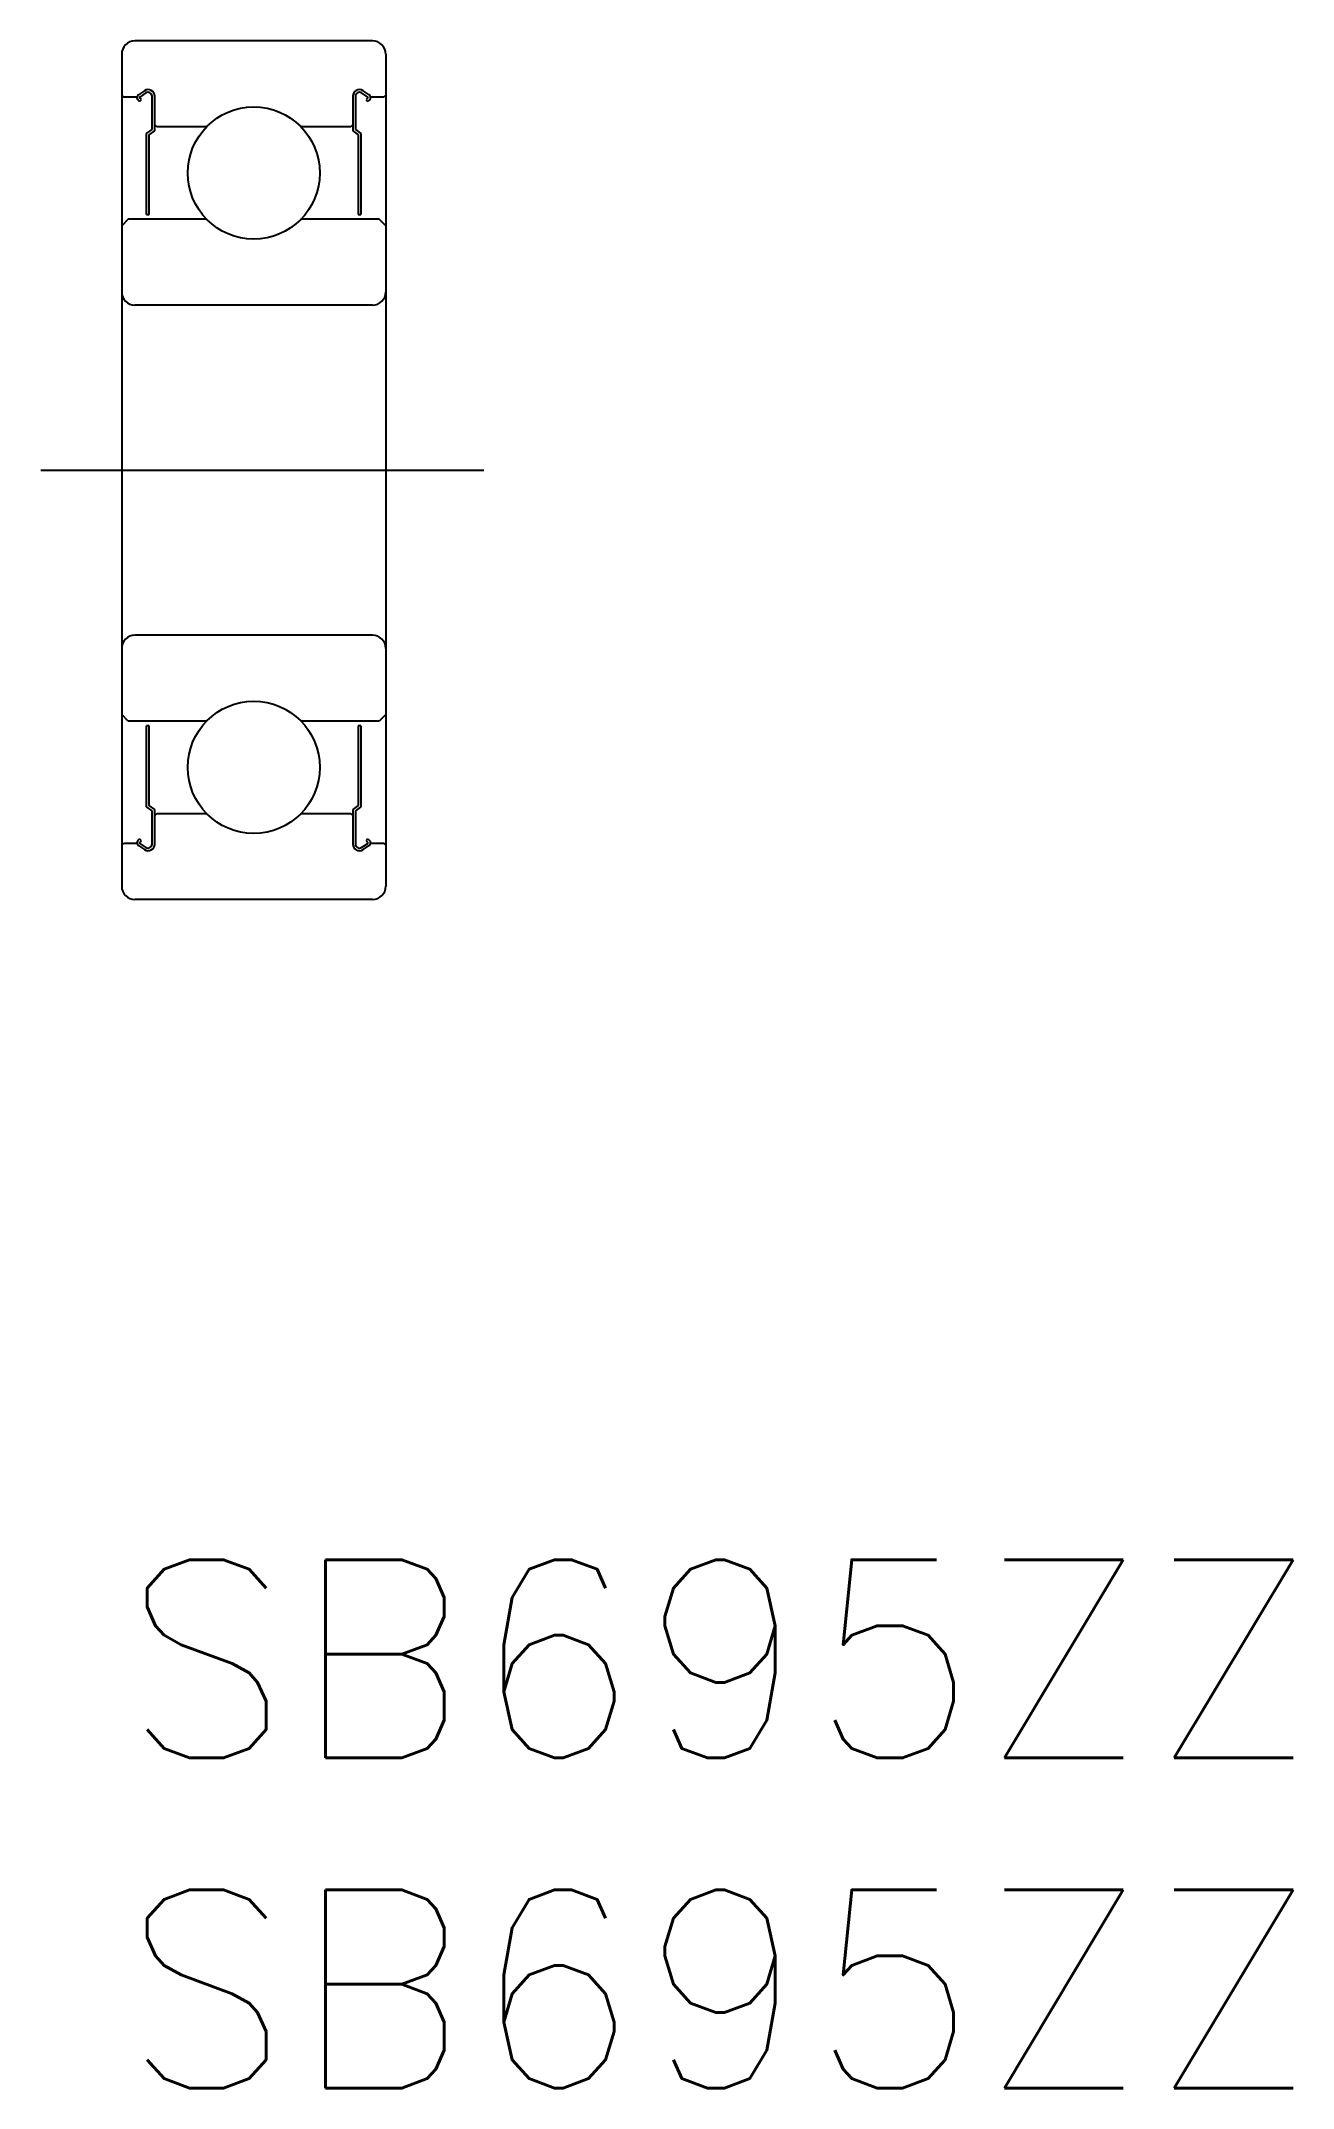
# Model space of a CAD drawing. Extents: x -1.2 to 17.7, y -8 to 23.
import ezdxf

# ---------------------------------------------------------------- set-up
doc = ezdxf.new("R2010")
doc.units = 0
doc.header["$LTSCALE"] = 0.5
doc.linetypes.add('CENTER', pattern=[50.8, 31.75, -6.35, 6.35, -6.35])
for name, color, linetype in [('MSM_CENTER', 1, 'CENTER'), ('MSM_CONTINUOUS', 7, 'CONTINUOUS'), ('MSM_PART_NUMBER', 7, 'CONTINUOUS')]:
    doc.layers.add(name, color=color, linetype=linetype)
doc.styles.get("Standard").update_dxf_attribs({"font": 'txt.shx', "height": 1, "bigfont": 'bigfont.shx'})

# ---------------------------------------------------------------- blocks, each defined once
blk = doc.blocks.new('*U6')
at = {"layer": 'MSM_PART_NUMBER'}
blk.add_text('SB695ZZ', height=3, dxfattribs=at).set_placement((0, -3))
blk = doc.blocks.new('*U7')
at = {"layer": 'MSM_PART_NUMBER'}
blk.add_text('SB695ZZ', height=3, dxfattribs=at).set_placement((0, -8))

msp = doc.modelspace()

# ---------------------------------------------------------------- linework, layer by layer
at = {"layer": 'MSM_CENTER'}
msp.add_line((-1.224, 16.5), (5.483, 16.5), dxfattribs=at)
at = {"layer": 'MSM_CONTINUOUS'}
for p, q in [((3.8, 23), (0.2, 23)), ((0, 22.8), (0, 10.2)), ((4, 22.8), (4, 10.2)), ((0, 22.18), (0.03, 22.15)), ((0.23, 22.15), (0.03, 22.15)), ((0.27, 22.082), (0.245, 22.107)), ((0.345, 22.246), (0.252, 22.184)), ((0.27, 22.082), (0.298, 22.111)), ((0.298, 22.111), (0.273, 22.136)), ((0.367, 22.213), (0.274, 22.151)), ((0.46, 21.66), (0.46, 22.163)), ((0.5, 21.64), (0.5, 22.163)), ((3.5, 22.163), (3.5, 21.64)), ((3.54, 22.163), (3.54, 21.66)), ((3.726, 22.151), (3.633, 22.213)), ((3.748, 22.184), (3.655, 22.246)), ((3.727, 22.136), (3.702, 22.111)), ((3.702, 22.111), (3.73, 22.082)), ((3.755, 22.107), (3.73, 22.082)), ((3.97, 22.15), (3.77, 22.15)), ((4, 22.18), (3.97, 22.15)), ((0.53, 21.7), (0.5, 21.73)), ((3.5, 21.73), (3.47, 21.7)), ((0.376, 21.598), (0.46, 21.66)), ((0.376, 20.372), (0.376, 21.598)), ((0.416, 21.578), (0.5, 21.64)), ((0.416, 20.372), (0.416, 21.578)), ((1.286, 21.7), (0.53, 21.7)), ((3.47, 21.7), (2.714, 21.7)), ((3.5, 21.64), (3.584, 21.578)), ((3.54, 21.66), (3.624, 21.598)), ((3.584, 21.578), (3.584, 20.372)), ((3.624, 21.598), (3.624, 20.372)), ((0.1, 20.3), (0, 20.2)), ((1.286, 20.3), (0.1, 20.3)), ((0.376, 20.372), (0.416, 20.372)), ((3.9, 20.3), (2.714, 20.3)), ((3.584, 20.372), (3.624, 20.372)), ((4, 20.2), (3.9, 20.3)), ((3.8, 19), (0.2, 19)), ((3.8, 14), (0.2, 14)), ((0.1, 12.7), (0, 12.8)), ((4, 12.8), (3.9, 12.7)), ((1.286, 12.7), (0.1, 12.7)), ((0.376, 11.402), (0.376, 12.628)), ((0.416, 12.628), (0.376, 12.628)), ((0.416, 11.422), (0.416, 12.628)), ((3.9, 12.7), (2.714, 12.7)), ((3.584, 12.628), (3.584, 11.422)), ((3.624, 12.628), (3.584, 12.628)), ((3.624, 12.628), (3.624, 11.402)), ((0.46, 11.34), (0.376, 11.402)), ((0.5, 11.36), (0.416, 11.422)), ((0.46, 10.837), (0.46, 11.339)), ((0.5, 10.837), (0.5, 11.36)), ((0.5, 11.27), (0.53, 11.3)), ((0.53, 11.3), (1.286, 11.3)), ((2.714, 11.3), (3.47, 11.3)), ((3.47, 11.3), (3.5, 11.27)), ((3.584, 11.422), (3.5, 11.36)), ((3.5, 11.36), (3.5, 10.837)), ((3.624, 11.402), (3.54, 11.34)), ((3.54, 11.339), (3.54, 10.837)), ((0, 10.82), (0.03, 10.85)), ((0.03, 10.85), (0.23, 10.85)), ((0.245, 10.893), (0.27, 10.918)), ((0.298, 10.889), (0.27, 10.918)), ((0.273, 10.864), (0.298, 10.889)), ((3.73, 10.918), (3.702, 10.889)), ((3.702, 10.889), (3.727, 10.864)), ((3.73, 10.918), (3.755, 10.893)), ((3.77, 10.85), (3.97, 10.85)), ((4, 10.82), (3.97, 10.85)), ((0.252, 10.816), (0.345, 10.754)), ((0.274, 10.849), (0.367, 10.787)), ((3.633, 10.787), (3.726, 10.849)), ((3.655, 10.754), (3.748, 10.816)), ((3.8, 10), (0.2, 10))]:
    msp.add_line(p, q, dxfattribs=at)
for centre in [(2, 21), (2, 12)]:
    msp.add_circle(centre, 1, dxfattribs=at)
for centre, radius, start, end in [((0.2, 22.8), 0.2, 90, 180), ((3.8, 22.8), 0.2, 0, 90), ((0.28, 22.143), 0.05, 123.5192, 226.0607), ((0.28, 22.143), 0.01, 123.5173, 226.0606), ((0.4, 22.163), 0.1, 0, 123.5193), ((0.4, 22.163), 0.06, 0, 123.519), ((3.6, 22.163), 0.1, 56.4807, 179.9999), ((3.6, 22.163), 0.06, 56.481, 179.9999), ((3.72, 22.143), 0.01, 313.9392, 56.4827), ((3.72, 22.143), 0.05, 313.9392, 56.4807), ((0.2, 19.2), 0.2, 180, 270), ((3.8, 19.2), 0.2, 270, 0), ((0.2, 13.8), 0.2, 90, 180), ((3.8, 13.8), 0.2, 0, 90), ((0.28, 10.857), 0.05, 133.939, 236.4802), ((0.28, 10.857), 0.01, 133.9374, 236.4796), ((3.72, 10.857), 0.01, 303.5203, 46.0625), ((3.72, 10.857), 0.05, 303.5195, 46.061), ((0.4, 10.837), 0.1, 236.4805, 0), ((0.4, 10.837), 0.06, 236.4807, 0), ((3.6, 10.837), 0.1, 180, 303.5193), ((3.6, 10.837), 0.06, 179.9999, 303.5193), ((0.2, 10.2), 0.2, 180, 270), ((3.8, 10.2), 0.2, 270, 0)]:
    msp.add_arc(centre, radius, start, end, dxfattribs=at)

# ---------------------------------------------------------------- block references
for name in ['*U6', '*U7']:
    msp.add_blockref(name, (0, 0), dxfattribs=at)

doc.saveas('drawing.dxf')
